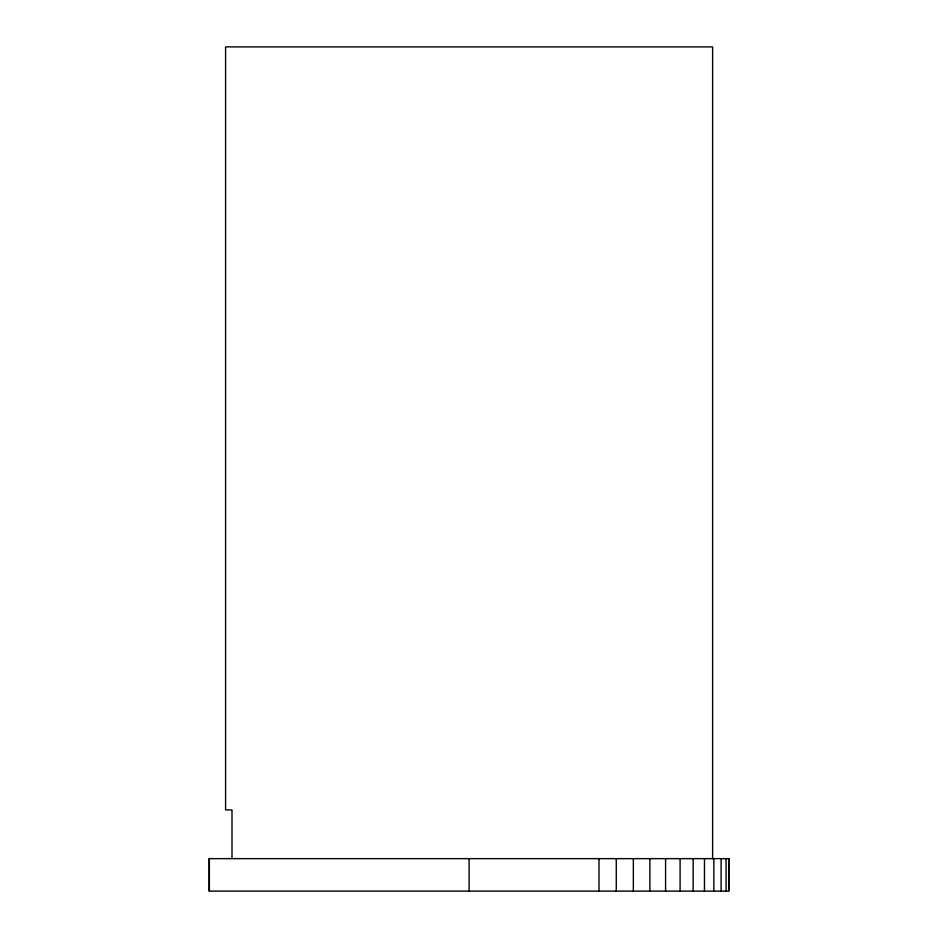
<?xml version="1.0" encoding="UTF-8"?>
<svg xmlns="http://www.w3.org/2000/svg" width="938" height="938" viewBox="0 0 938 938"><rect width="100%" height="100%" fill="white"/><g stroke="black" fill="none" stroke-linecap="round" stroke-linejoin="round"><path stroke-width="1.41" d="M728.685 858.633L728.685 891.1M726.082 858.633L726.082 891.1M721.111 858.633L721.111 891.1M713.853 858.633L713.853 891.1M712.622 858.633L712.622 46.9L225.589 46.9L225.589 809.928L231.991 809.928L231.991 858.633M704.473 858.633L704.473 891.1M693.147 858.633L693.147 891.1M680.097 858.633L680.097 891.1M665.581 858.633L665.581 891.1M649.893 858.633L649.893 891.1M633.349 858.633L633.349 891.1M616.266 858.633L616.266 891.1M598.983 858.633L598.983 891.1M469.106 858.633L469.106 891.1M209.35 858.633L209.35 891.1M728.861 858.633L209.139 858.633L209.139 891.1L728.861 891.1L728.861 858.633"/></g></svg>
